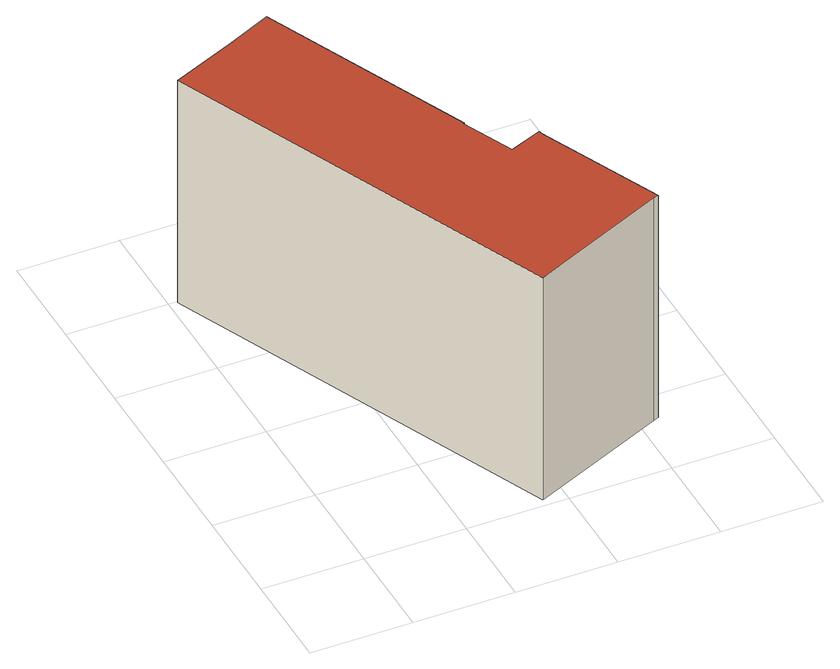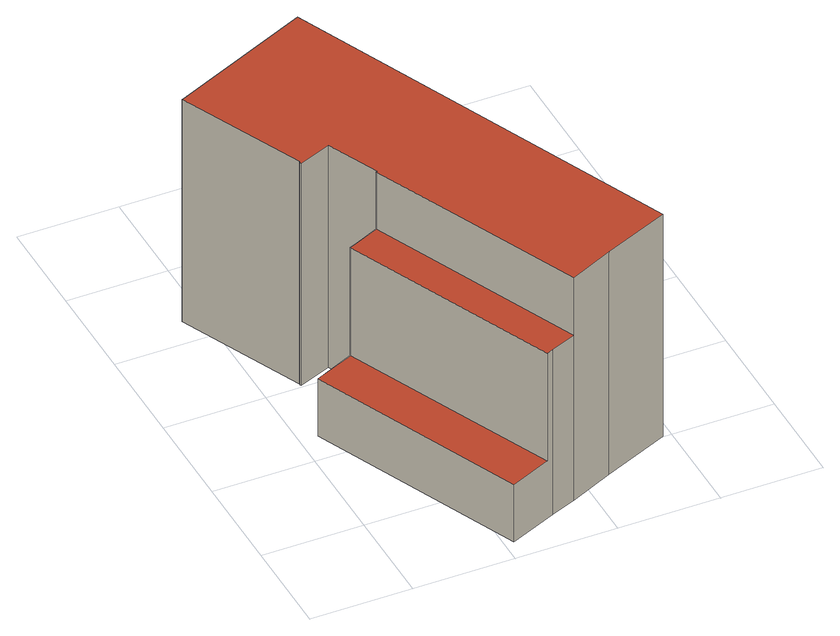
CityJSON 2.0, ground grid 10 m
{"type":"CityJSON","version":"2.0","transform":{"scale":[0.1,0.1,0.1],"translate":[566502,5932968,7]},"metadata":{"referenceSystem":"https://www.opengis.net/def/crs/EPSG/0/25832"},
"CityObjects":{
"building1":{"type":"Building","attributes":{"Gemeindeschluessel":"02100104","Geometrietyp2DReferenz":"3000","function":"31001_1120","roofType":"1000","measuredHeight":24.93,"storeysAboveGround":8},"address":[{"country":"Germany","locality":"Hamburg","thoroughfareNumber":"1","thoroughfareName":"Kobestraße"}],"geometry":[{"type":"Solid","lod":"2","boundaries":[[[[0,1,2,3,4,5]],[[6,7,8,9]],[[10,11,12,13]],[[11,14,15,12]],[[14,16,5,4]],[[4,3,17,15]],[[2,1,7,6]],[[18,19,20,21]],[[19,22,23,20]],[[22,24,25,23]],[[24,26,27,25]],[[26,24,22,19,18,28,29,16,14,11,10,30]],[[13,12,15,17,31,32,33,34,35,21,20,23,25,27,36]],[[36,30,10,13]],[[34,29,28,35]],[[17,3,2,6,9,31]],[[31,9,8,32]],[[27,26,30,36]],[[35,28,18,21]],[[32,8,7,1,0,33]],[[33,0,5,16,29,34]],[[14,4,15]]]],"semantics":{"surfaces":[{"type":"RoofSurface"},{"type":"WallSurface"},{"type":"GroundSurface"}],"values":[[0,0,1,1,1,1,1,1,1,1,1,0,2,1,1,1,1,1,1,1,1,1]]}}]}
},
"vertices":[
[234,247,195],[242,250,195],[150,460,195],[143,457,195],[118,447,195],[210,236,195],[150,460,74],[242,250,74],[282,268,74],[191,478,74],[8,399,259],[74,427,259],[74,427,10],[8,399,10],[118,447,259],[118,447,10],[210,236,259],[143,457,10],[264,197,259],[265,196,259],[265,196,10],[264,197,10],[265,194,259],[265,194,10],[320,70,259],[320,70,10],[315,68,259],[315,68,10],[232,184,259],[209,236,259],[178,8,259],[191,478,10],[282,268,10],[234,247,10],[209,236,10],[232,184,10],[178,8,10]
]}
